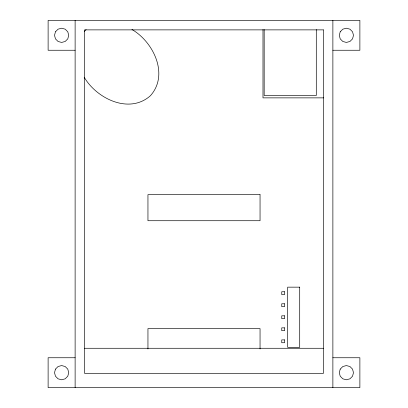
<?xml version="1.0" encoding="UTF-8"?>
<svg xmlns="http://www.w3.org/2000/svg" width="408" height="408" viewBox="0 0 408 408"><rect width="100%" height="100%" fill="white"/><g stroke="black" fill="none" stroke-linecap="round" stroke-linejoin="round"><path stroke-width="0.61" d="M84.385 31.39L86.119 29.657M75.123 50.25L48.118 50.25L48.118 20.4L359.882 20.4L359.882 50.25L332.877 50.25M323.636 97.869L262.987 97.869L262.987 29.565M84.599 348.274L323.401 348.274M75.123 357.75L48.118 357.75L48.118 387.6L359.882 387.6L359.882 357.75L332.877 357.75M131.942 29.468C153.352 41.942 169.305 74.521 150.435 95.707C129.249 114.577 96.665 98.629 84.196 77.219M332.877 20.4L332.877 387.6M316.292 29.575L316.292 95.498L264.175 95.498L264.175 29.575M260.049 348.952L260.049 328.613L147.951 328.613L147.951 348.952M75.123 20.4L75.123 387.6M55.468 31.773L54.514 35.323L55.468 38.877L58.069 41.478L61.623 42.432L65.173 41.478L67.774 38.877L68.728 35.323L67.774 31.773L65.173 29.172L61.623 28.218L58.069 29.172L55.468 31.773M55.468 369.123L54.514 372.677L55.468 376.227L58.069 378.828L61.623 379.782L65.173 378.828L67.774 376.227L68.728 372.677L67.774 369.123L65.173 366.522L61.623 365.568L58.069 366.522L55.468 369.123M340.226 31.773L339.272 35.323L340.226 38.877L342.827 41.478L346.377 42.432L349.931 41.478L352.532 38.877L353.486 35.323L352.532 31.773L349.931 29.172L346.377 28.218L342.827 29.172L340.226 31.773M340.226 369.123L339.272 372.677L340.226 376.227L342.827 378.828L346.377 379.782L349.931 378.828L352.532 376.227L353.486 372.677L352.532 369.123L349.931 366.522L346.377 365.568L342.827 366.522L340.226 369.123M323.401 29.876L84.599 29.876L84.599 373.386L323.401 373.386L323.401 29.876M260.049 194.667L147.951 194.667L147.951 220.723L260.049 220.723L260.049 194.667M299.707 287.155L287.676 287.155L287.676 347.325L299.707 347.325L299.707 287.155M284.595 291.751L281.75 291.751L281.75 294.591L284.595 294.591L284.595 291.751M284.595 303.781L281.75 303.781L281.75 306.627L284.595 306.627L284.595 303.781M284.595 315.817L281.75 315.817L281.75 318.663L284.595 318.663L284.595 315.817M284.595 327.853L281.75 327.853L281.75 330.694L284.595 330.694L284.595 327.853M284.595 339.89L281.75 339.89L281.75 342.73L284.595 342.73L284.595 339.89"/></g></svg>
